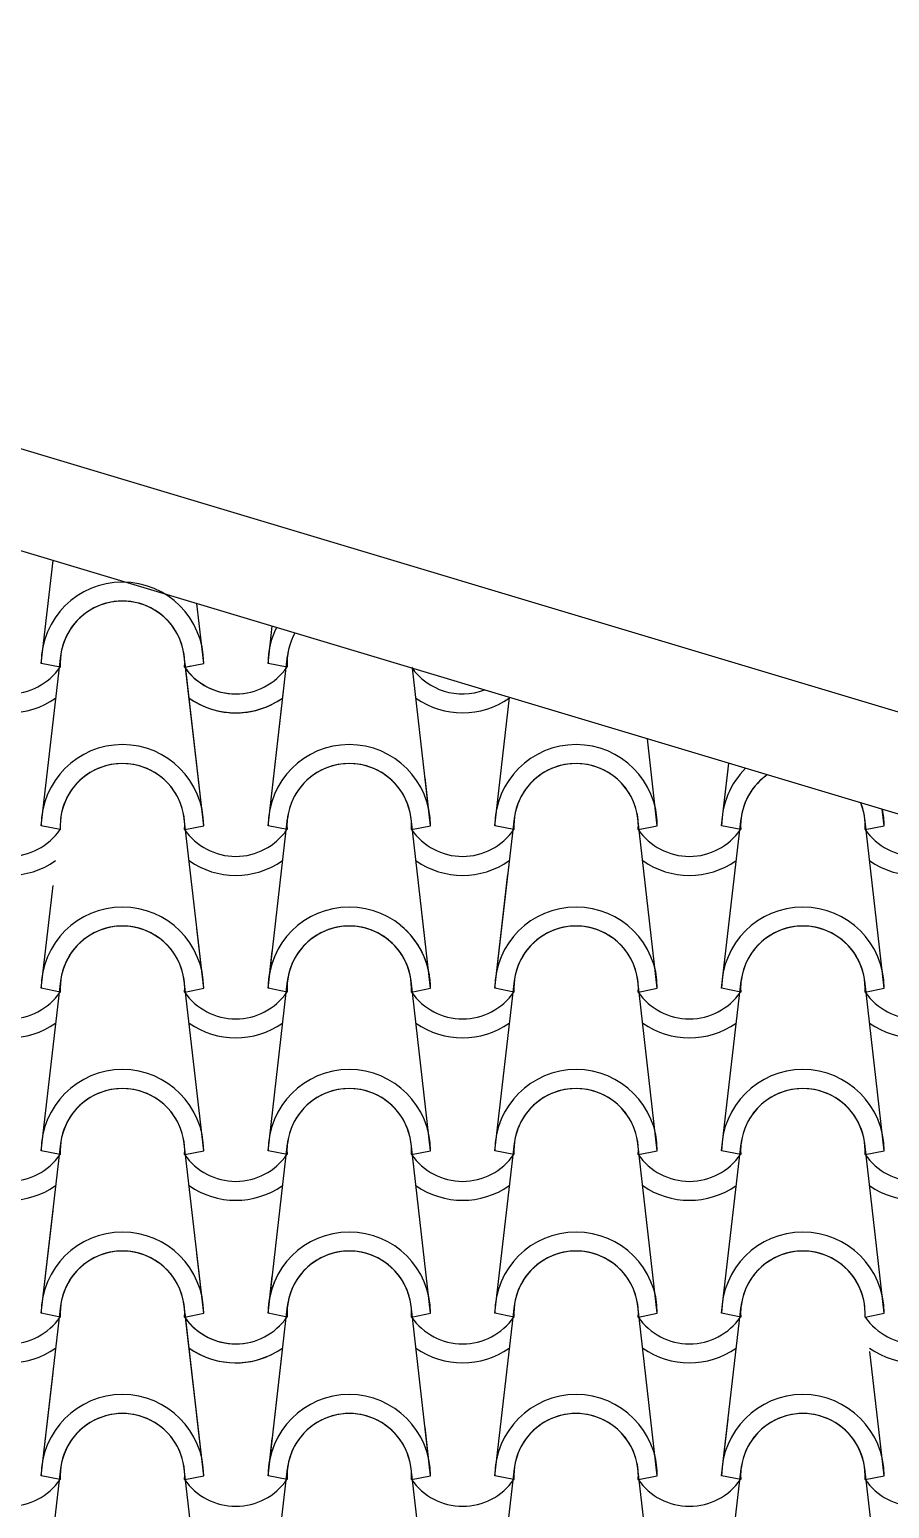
# Model space of a CAD drawing. Header units: millimetres. Extents: x -255 to 41745, y 236 to 29936.
# Drawn here: x 15819 to 16480, y 12860 to 13998 of the extents above; entities that cross this region are included whole.
import ezdxf

# ---------------------------------------------------------------- set-up
doc = ezdxf.new("R2010")
doc.units = ezdxf.units.MM
doc.layers.add('1', color=1, linetype='Continuous')
doc.layers.add('CALIDADES', color=7, linetype='Continuous')

msp = doc.modelspace()

# ---------------------------------------------------------------- linework, layer by layer
at = {"layer": '1'}
for p, q in [((15827.5, 13510.3), (15836.6, 13589.5)), ((15952.5, 13510.3), (15947.3, 13556.3)), ((15952.5, 13510.3), (15947.3, 13556.3)), ((15952.5, 13510.3), (15947.3, 13556.3)), ((15952.5, 13510.3), (15947.3, 13556.3)), ((16002, 13510.3), (16005.3, 13538.9)), ((16002, 13510.3), (16005.3, 13538.9)), ((16002, 13510.3), (16005.3, 13538.9)), ((16002, 13510.3), (16005.3, 13538.9)), ((15827.5, 13385.3), (15842.5, 13516)), ((15952.5, 13385.3), (15937.6, 13516)), ((16002, 13385.3), (16017, 13516)), ((15842.2, 13507.4), (15827.5, 13510.3)), ((15842.2, 13507.4), (15827.5, 13510.3)), ((15937.9, 13507.4), (15952.5, 13510.3)), ((15937.9, 13507.4), (15952.5, 13510.3)), ((15937.9, 13507.4), (15952.5, 13510.3)), ((15937.9, 13507.4), (15952.5, 13510.3)), ((15937.9, 13507.4), (15952.5, 13510.3)), ((15937.9, 13507.4), (15952.5, 13510.3)), ((15937.9, 13507.4), (15952.5, 13510.3)), ((15937.9, 13507.4), (15952.5, 13510.3)), ((15937.9, 13507.4), (15952.5, 13510.3)), ((15937.9, 13507.4), (15942.7, 13508.4)), ((15937.9, 13507.4), (15942.7, 13508.4)), ((15952.5, 13385.3), (15938.2, 13510.5)), ((16016.7, 13507.4), (16002, 13510.3)), ((16016.7, 13507.4), (16002, 13510.3)), ((16016.7, 13507.4), (16002, 13510.3)), ((16016.7, 13507.4), (16002, 13510.3)), ((16016.7, 13507.4), (16002, 13510.3)), ((16016.7, 13507.4), (16002, 13510.3)), ((16016.7, 13507.4), (16002, 13510.3)), ((16016.7, 13507.4), (16002, 13510.3)), ((16016.7, 13507.4), (16002, 13510.3)), ((16127, 13385.3), (16113.2, 13506.5)), ((16127, 13385.3), (16113.2, 13506.5)), ((16002, 13385.3), (16013.9, 13488.8)), ((16176.5, 13385.3), (16187.8, 13484.1)), ((16176.5, 13385.3), (16187.8, 13484.1)), ((16002, 13385.3), (16012.3, 13475.2)), ((15952.5, 13385.3), (15943.1, 13467.6)), ((16301.5, 13385.3), (16293.9, 13452.3)), ((16301.5, 13385.3), (16293.9, 13452.3)), ((16301.5, 13385.3), (16293.9, 13452.3)), ((16301.5, 13385.3), (16293.9, 13452.3)), ((16351, 13385.3), (16356.5, 13433.5)), ((16351, 13385.3), (16356.5, 13433.5)), ((16351, 13385.3), (16356.5, 13433.5)), ((16351, 13385.3), (16356.5, 13433.5)), ((16351, 13385.3), (16356, 13428.8)), ((16127, 13385.3), (16122.8, 13422.6)), ((16301.5, 13385.3), (16299.6, 13401.9)), ((15952.5, 13260.3), (15937.6, 13391)), ((15952.5, 13260.3), (15937.6, 13391)), ((16002, 13260.3), (16017, 13391)), ((16002, 13260.3), (16017, 13391)), ((16127, 13260.3), (16112.1, 13391)), ((16127, 13260.3), (16112.1, 13391)), ((16176.5, 13385.3), (16177.8, 13396.4)), ((16176.5, 13260.3), (16191.5, 13391)), ((16176.5, 13260.3), (16191.5, 13391)), ((16301.5, 13260.3), (16286.6, 13391)), ((16301.5, 13260.3), (16286.6, 13391)), ((16301.5, 13260.3), (16286.6, 13391)), ((16351, 13260.3), (16366, 13391)), ((16351, 13260.3), (16366, 13391)), ((16351, 13260.3), (16366, 13391)), ((16476, 13260.3), (16461.1, 13391)), ((16476, 13260.3), (16461.1, 13391)), ((16476, 13260.3), (16461.1, 13391)), ((16476, 13385.3), (16474.6, 13398.1)), ((16476, 13385.3), (16474.6, 13398.1)), ((16476, 13385.3), (16474.6, 13398.1)), ((15842.2, 13382.4), (15827.5, 13385.3)), ((15842.2, 13382.4), (15827.5, 13385.3)), ((15937.9, 13382.4), (15952.5, 13385.3)), ((15937.9, 13382.4), (15952.5, 13385.3)), ((15937.9, 13382.4), (15952.5, 13385.3)), ((15937.9, 13382.4), (15952.5, 13385.3)), ((15937.9, 13382.4), (15952.5, 13385.3)), ((15937.9, 13382.4), (15952.5, 13385.3)), ((16016.7, 13382.4), (16002, 13385.3)), ((16016.7, 13382.4), (16002, 13385.3)), ((16016.7, 13382.4), (16002, 13385.3)), ((16016.7, 13382.4), (16002, 13385.3)), ((16016.7, 13382.4), (16002, 13385.3)), ((16016.7, 13382.4), (16002, 13385.3)), ((16112.4, 13382.4), (16127, 13385.3)), ((16112.4, 13382.4), (16127, 13385.3)), ((16112.4, 13382.4), (16127, 13385.3)), ((16112.4, 13382.4), (16127, 13385.3)), ((16112.4, 13382.4), (16127, 13385.3)), ((16112.4, 13382.4), (16127, 13385.3)), ((16112.4, 13382.4), (16127, 13385.3)), ((16191.2, 13382.4), (16176.5, 13385.3)), ((16191.2, 13382.4), (16176.5, 13385.3)), ((16191.2, 13382.4), (16176.5, 13385.3)), ((16191.2, 13382.4), (16176.5, 13385.3)), ((16191.2, 13382.4), (16176.5, 13385.3)), ((16191.2, 13382.4), (16176.5, 13385.3)), ((16191.2, 13382.4), (16176.5, 13385.3)), ((16286.9, 13382.4), (16301.5, 13385.3)), ((16286.9, 13382.4), (16301.5, 13385.3)), ((16286.9, 13382.4), (16301.5, 13385.3)), ((16286.9, 13382.4), (16301.5, 13385.3)), ((16286.9, 13382.4), (16301.5, 13385.3)), ((16286.9, 13382.4), (16301.5, 13385.3)), ((16286.9, 13382.4), (16301.5, 13385.3)), ((16286.9, 13382.4), (16301.5, 13385.3)), ((16286.9, 13382.4), (16301.5, 13385.3)), ((16286.9, 13382.4), (16301.5, 13385.3)), ((16365.7, 13382.4), (16351, 13385.3)), ((16365.7, 13382.4), (16351, 13385.3)), ((16365.7, 13382.4), (16351, 13385.3)), ((16365.7, 13382.4), (16351, 13385.3)), ((16365.7, 13382.4), (16351, 13385.3)), ((16365.7, 13382.4), (16351, 13385.3)), ((16365.7, 13382.4), (16351, 13385.3)), ((16365.7, 13382.4), (16351, 13385.3)), ((16365.7, 13382.4), (16351, 13385.3)), ((16365.7, 13382.4), (16351, 13385.3)), ((16461.4, 13382.4), (16476, 13385.3)), ((16461.4, 13382.4), (16476, 13385.3)), ((16461.4, 13382.4), (16476, 13385.3)), ((16461.4, 13382.4), (16476, 13385.3)), ((16461.4, 13382.4), (16476, 13385.3)), ((16461.4, 13382.4), (16476, 13385.3)), ((16176.5, 13260.3), (16186.6, 13348.1)), ((15827.5, 13260.3), (15836.6, 13339.5)), ((16127, 13260.3), (16120.6, 13316.7)), ((15952.5, 13260.3), (15947.3, 13306.3)), ((16002, 13260.3), (16005.3, 13288.9)), ((15827.5, 13135.3), (15842.5, 13266)), ((15952.5, 13135.3), (15937.6, 13266)), ((15952.5, 13135.3), (15937.6, 13266)), ((15952.5, 13135.3), (15937.6, 13266)), ((16002, 13135.3), (16017, 13266)), ((16002, 13135.3), (16017, 13266)), ((16002, 13135.3), (16017, 13266)), ((16127, 13135.3), (16112.1, 13266)), ((16127, 13135.3), (16112.1, 13266)), ((16127, 13135.3), (16112.1, 13266)), ((16176.5, 13135.3), (16191.5, 13266)), ((16176.5, 13135.3), (16191.5, 13266)), ((16176.5, 13135.3), (16191.5, 13266)), ((16301.5, 13135.3), (16286.6, 13266)), ((16301.5, 13135.3), (16286.6, 13266)), ((16301.5, 13135.3), (16286.6, 13266)), ((16351, 13135.3), (16366, 13266)), ((16351, 13135.3), (16366, 13266)), ((16351, 13135.3), (16366, 13266)), ((16476, 13135.3), (16461.1, 13266)), ((16476, 13135.3), (16461.1, 13266)), ((16476, 13135.3), (16461.1, 13266)), ((15842.2, 13257.4), (15827.5, 13260.3)), ((15842.2, 13257.4), (15827.5, 13260.3)), ((15937.9, 13257.4), (15952.5, 13260.3)), ((15937.9, 13257.4), (15952.5, 13260.3)), ((15937.9, 13257.4), (15952.5, 13260.3)), ((15937.9, 13257.4), (15952.5, 13260.3)), ((15937.9, 13257.4), (15952.5, 13260.3)), ((15937.9, 13257.4), (15952.5, 13260.3)), ((16016.7, 13257.4), (16002, 13260.3)), ((16016.7, 13257.4), (16002, 13260.3)), ((16016.7, 13257.4), (16002, 13260.3)), ((16016.7, 13257.4), (16002, 13260.3)), ((16016.7, 13257.4), (16002, 13260.3)), ((16016.7, 13257.4), (16002, 13260.3)), ((16112.4, 13257.4), (16127, 13260.3)), ((16112.4, 13257.4), (16127, 13260.3)), ((16112.4, 13257.4), (16127, 13260.3)), ((16112.4, 13257.4), (16127, 13260.3)), ((16112.4, 13257.4), (16127, 13260.3)), ((16112.4, 13257.4), (16127, 13260.3)), ((16191.2, 13257.4), (16176.5, 13260.3)), ((16191.2, 13257.4), (16176.5, 13260.3)), ((16191.2, 13257.4), (16176.5, 13260.3)), ((16191.2, 13257.4), (16176.5, 13260.3)), ((16191.2, 13257.4), (16176.5, 13260.3)), ((16191.2, 13257.4), (16176.5, 13260.3)), ((16286.9, 13257.4), (16301.5, 13260.3)), ((16286.9, 13257.4), (16301.5, 13260.3)), ((16286.9, 13257.4), (16301.5, 13260.3)), ((16286.9, 13257.4), (16301.5, 13260.3)), ((16286.9, 13257.4), (16301.5, 13260.3)), ((16286.9, 13257.4), (16301.5, 13260.3)), ((16365.7, 13257.4), (16351, 13260.3)), ((16365.7, 13257.4), (16351, 13260.3)), ((16365.7, 13257.4), (16351, 13260.3)), ((16365.7, 13257.4), (16351, 13260.3)), ((16365.7, 13257.4), (16351, 13260.3)), ((16365.7, 13257.4), (16351, 13260.3)), ((16461.4, 13257.4), (16476, 13260.3)), ((16461.4, 13257.4), (16476, 13260.3)), ((16461.4, 13257.4), (16476, 13260.3)), ((16461.4, 13257.4), (16476, 13260.3)), ((16461.4, 13257.4), (16476, 13260.3)), ((16461.4, 13257.4), (16476, 13260.3)), ((15827.5, 13010.3), (15842.5, 13141)), ((15952.5, 13010.3), (15937.6, 13141)), ((15952.5, 13010.3), (15937.6, 13141)), ((15952.5, 13010.3), (15937.6, 13141)), ((16002, 13010.3), (16017, 13141)), ((16002, 13010.3), (16017, 13141)), ((16002, 13010.3), (16017, 13141)), ((16127, 13010.3), (16112.1, 13141)), ((16127, 13010.3), (16112.1, 13141)), ((16127, 13010.3), (16112.1, 13141)), ((16176.5, 13010.3), (16191.5, 13141)), ((16176.5, 13010.3), (16191.5, 13141)), ((16176.5, 13010.3), (16191.5, 13141)), ((16301.5, 13010.3), (16286.6, 13141)), ((16301.5, 13010.3), (16286.6, 13141)), ((16301.5, 13010.3), (16286.6, 13141)), ((16351, 13010.3), (16366, 13141)), ((16351, 13010.3), (16366, 13141)), ((16351, 13010.3), (16366, 13141)), ((16476, 13010.3), (16461.1, 13141)), ((16476, 13010.3), (16461.1, 13141)), ((16476, 13010.3), (16461.1, 13141)), ((15842.2, 13132.4), (15827.5, 13135.3)), ((15842.2, 13132.4), (15827.5, 13135.3)), ((15842.2, 13132.4), (15827.5, 13135.3)), ((15842.2, 13132.4), (15827.5, 13135.3)), ((15842.2, 13132.4), (15827.5, 13135.3)), ((15842.2, 13132.4), (15827.5, 13135.3)), ((15937.9, 13132.4), (15952.5, 13135.3)), ((15937.9, 13132.4), (15952.5, 13135.3)), ((15937.9, 13132.4), (15952.5, 13135.3)), ((15937.9, 13132.4), (15952.5, 13135.3)), ((15937.9, 13132.4), (15952.5, 13135.3)), ((15937.9, 13132.4), (15952.5, 13135.3)), ((15937.9, 13132.4), (15952.5, 13135.3)), ((15937.9, 13132.4), (15952.5, 13135.3)), ((15937.9, 13132.4), (15952.5, 13135.3)), ((15937.9, 13132.4), (15952.5, 13135.3)), ((16016.7, 13132.4), (16002, 13135.3)), ((16016.7, 13132.4), (16002, 13135.3)), ((16016.7, 13132.4), (16002, 13135.3)), ((16016.7, 13132.4), (16002, 13135.3)), ((16016.7, 13132.4), (16002, 13135.3)), ((16016.7, 13132.4), (16002, 13135.3)), ((16016.7, 13132.4), (16002, 13135.3)), ((16016.7, 13132.4), (16002, 13135.3)), ((16016.7, 13132.4), (16002, 13135.3)), ((16016.7, 13132.4), (16002, 13135.3)), ((16112.4, 13132.4), (16127, 13135.3)), ((16112.4, 13132.4), (16127, 13135.3)), ((16112.4, 13132.4), (16127, 13135.3)), ((16112.4, 13132.4), (16127, 13135.3)), ((16112.4, 13132.4), (16127, 13135.3)), ((16112.4, 13132.4), (16127, 13135.3)), ((16191.2, 13132.4), (16176.5, 13135.3)), ((16191.2, 13132.4), (16176.5, 13135.3)), ((16191.2, 13132.4), (16176.5, 13135.3)), ((16191.2, 13132.4), (16176.5, 13135.3)), ((16191.2, 13132.4), (16176.5, 13135.3)), ((16191.2, 13132.4), (16176.5, 13135.3)), ((16286.9, 13132.4), (16301.5, 13135.3)), ((16286.9, 13132.4), (16301.5, 13135.3)), ((16286.9, 13132.4), (16301.5, 13135.3)), ((16286.9, 13132.4), (16301.5, 13135.3)), ((16286.9, 13132.4), (16301.5, 13135.3)), ((16286.9, 13132.4), (16301.5, 13135.3)), ((16365.7, 13132.4), (16351, 13135.3)), ((16365.7, 13132.4), (16351, 13135.3)), ((16365.7, 13132.4), (16351, 13135.3)), ((16365.7, 13132.4), (16351, 13135.3)), ((16365.7, 13132.4), (16351, 13135.3)), ((16365.7, 13132.4), (16351, 13135.3)), ((16461.4, 13132.4), (16476, 13135.3)), ((16461.4, 13132.4), (16476, 13135.3)), ((16461.4, 13132.4), (16476, 13135.3)), ((16461.4, 13132.4), (16476, 13135.3)), ((16461.4, 13132.4), (16476, 13135.3)), ((16461.4, 13132.4), (16476, 13135.3)), ((15827.5, 13010.3), (15836.6, 13089.5)), ((15952.5, 13010.3), (15947.3, 13056.3)), ((16002, 13010.3), (16005.3, 13038.9)), ((15827.5, 12885.3), (15842.5, 13016)), ((15952.5, 12885.3), (15937.6, 13016)), ((16002, 12885.3), (16017, 13016)), ((16127, 12885.3), (16112.1, 13016)), ((16176.5, 12885.3), (16191.5, 13016)), ((16301.5, 12885.3), (16286.6, 13016)), ((16301.5, 12885.3), (16286.6, 13016)), ((16351, 12885.3), (16366, 13016)), ((16351, 12885.3), (16366, 13016)), ((15842.2, 13007.4), (15827.5, 13010.3)), ((15842.2, 13007.4), (15827.5, 13010.3)), ((15842.2, 13007.4), (15827.5, 13010.3)), ((15842.2, 13007.4), (15827.5, 13010.3)), ((15842.2, 13007.4), (15827.5, 13010.3)), ((15842.2, 13007.4), (15827.5, 13010.3)), ((15937.9, 13007.4), (15952.5, 13010.3)), ((15937.9, 13007.4), (15952.5, 13010.3)), ((15937.9, 13007.4), (15952.5, 13010.3)), ((15937.9, 13007.4), (15952.5, 13010.3)), ((15937.9, 13007.4), (15952.5, 13010.3)), ((15937.9, 13007.4), (15952.5, 13010.3)), ((15937.9, 13007.4), (15952.5, 13010.3)), ((15937.9, 13007.4), (15952.5, 13010.3)), ((15937.9, 13007.4), (15952.5, 13010.3)), ((15937.9, 13007.4), (15952.5, 13010.3)), ((15937.9, 13007.4), (15952.5, 13010.3)), ((15937.9, 13007.4), (15942.7, 13008.4)), ((15937.9, 13007.4), (15942.7, 13008.4)), ((15952.5, 12885.3), (15938.2, 13010.5)), ((16016.7, 13007.4), (16002, 13010.3)), ((16016.7, 13007.4), (16002, 13010.3)), ((16016.7, 13007.4), (16002, 13010.3)), ((16016.7, 13007.4), (16002, 13010.3)), ((16016.7, 13007.4), (16002, 13010.3)), ((16016.7, 13007.4), (16002, 13010.3)), ((16016.7, 13007.4), (16002, 13010.3)), ((16016.7, 13007.4), (16002, 13010.3)), ((16016.7, 13007.4), (16002, 13010.3)), ((16016.7, 13007.4), (16002, 13010.3)), ((16016.7, 13007.4), (16002, 13010.3)), ((16112.4, 13007.4), (16127, 13010.3)), ((16112.4, 13007.4), (16127, 13010.3)), ((16112.4, 13007.4), (16127, 13010.3)), ((16112.4, 13007.4), (16127, 13010.3)), ((16112.4, 13007.4), (16127, 13010.3)), ((16112.4, 13007.4), (16127, 13010.3)), ((16112.4, 13007.4), (16127, 13010.3)), ((16112.4, 13007.4), (16127, 13010.3)), ((16112.4, 13007.4), (16127, 13010.3)), ((16191.2, 13007.4), (16176.5, 13010.3)), ((16191.2, 13007.4), (16176.5, 13010.3)), ((16191.2, 13007.4), (16176.5, 13010.3)), ((16191.2, 13007.4), (16176.5, 13010.3)), ((16191.2, 13007.4), (16176.5, 13010.3)), ((16191.2, 13007.4), (16176.5, 13010.3)), ((16191.2, 13007.4), (16176.5, 13010.3)), ((16191.2, 13007.4), (16176.5, 13010.3)), ((16191.2, 13007.4), (16176.5, 13010.3)), ((16286.9, 13007.4), (16301.5, 13010.3)), ((16286.9, 13007.4), (16301.5, 13010.3)), ((16286.9, 13007.4), (16301.5, 13010.3)), ((16286.9, 13007.4), (16301.5, 13010.3)), ((16286.9, 13007.4), (16301.5, 13010.3)), ((16286.9, 13007.4), (16301.5, 13010.3)), ((16286.9, 13007.4), (16301.5, 13010.3)), ((16286.9, 13007.4), (16301.5, 13010.3)), ((16286.9, 13007.4), (16301.5, 13010.3)), ((16286.9, 13007.4), (16301.5, 13010.3)), ((16365.7, 13007.4), (16351, 13010.3)), ((16365.7, 13007.4), (16351, 13010.3)), ((16365.7, 13007.4), (16351, 13010.3)), ((16365.7, 13007.4), (16351, 13010.3)), ((16365.7, 13007.4), (16351, 13010.3)), ((16365.7, 13007.4), (16351, 13010.3)), ((16365.7, 13007.4), (16351, 13010.3)), ((16365.7, 13007.4), (16351, 13010.3)), ((16365.7, 13007.4), (16351, 13010.3)), ((16365.7, 13007.4), (16351, 13010.3)), ((16461.4, 13007.4), (16476, 13010.3)), ((16461.4, 13007.4), (16476, 13010.3)), ((16461.4, 13007.4), (16476, 13010.3)), ((16461.4, 13007.4), (16476, 13010.3)), ((16461.4, 13007.4), (16476, 13010.3)), ((16461.4, 13007.4), (16476, 13010.3)), ((16476, 12885.3), (16465.1, 12980.8)), ((16002, 12885.3), (16012.3, 12975.2)), ((15827.5, 12885.3), (15836.6, 12964.5)), ((15827.5, 12885.3), (15836.6, 12964.5)), ((15952.5, 12885.3), (15947.3, 12931.3)), ((15952.5, 12885.3), (15947.3, 12931.3)), ((16351, 12885.3), (16356, 12928.8)), ((16002, 12885.3), (16005.3, 12913.9)), ((16002, 12885.3), (16005.3, 12913.9)), ((16127, 12885.3), (16122.8, 12922.6)), ((16301.5, 12885.3), (16299.6, 12901.9)), ((15827.5, 12760.3), (15842.5, 12891)), ((15952.5, 12760.3), (15937.6, 12891)), ((15952.5, 12760.3), (15937.6, 12891)), ((16002, 12760.3), (16017, 12891)), ((16002, 12760.3), (16017, 12891)), ((16127, 12760.3), (16112.1, 12891)), ((16176.5, 12885.3), (16177.8, 12896.4)), ((16176.5, 12760.3), (16191.5, 12891)), ((16301.5, 12760.3), (16286.6, 12891)), ((16351, 12760.3), (16366, 12891)), ((16476, 12760.3), (16461.1, 12891)), ((15842.2, 12882.4), (15827.5, 12885.3)), ((15842.2, 12882.4), (15827.5, 12885.3)), ((15842.2, 12882.4), (15827.5, 12885.3)), ((15842.2, 12882.4), (15827.5, 12885.3)), ((15842.2, 12882.4), (15827.5, 12885.3)), ((15842.2, 12882.4), (15827.5, 12885.3)), ((15842.2, 12882.4), (15827.5, 12885.3)), ((15842.2, 12882.4), (15827.5, 12885.3)), ((15937.9, 12882.4), (15952.5, 12885.3)), ((15937.9, 12882.4), (15952.5, 12885.3)), ((15937.9, 12882.4), (15952.5, 12885.3)), ((15937.9, 12882.4), (15952.5, 12885.3)), ((15937.9, 12882.4), (15952.5, 12885.3)), ((15937.9, 12882.4), (15952.5, 12885.3)), ((15937.9, 12882.4), (15952.5, 12885.3)), ((15937.9, 12882.4), (15952.5, 12885.3)), ((15937.9, 12882.4), (15952.5, 12885.3)), ((15937.9, 12882.4), (15952.5, 12885.3)), ((16016.7, 12882.4), (16002, 12885.3)), ((16016.7, 12882.4), (16002, 12885.3)), ((16016.7, 12882.4), (16002, 12885.3)), ((16016.7, 12882.4), (16002, 12885.3)), ((16016.7, 12882.4), (16002, 12885.3)), ((16016.7, 12882.4), (16002, 12885.3)), ((16016.7, 12882.4), (16002, 12885.3)), ((16016.7, 12882.4), (16002, 12885.3)), ((16016.7, 12882.4), (16002, 12885.3)), ((16016.7, 12882.4), (16002, 12885.3)), ((16112.4, 12882.4), (16127, 12885.3)), ((16112.4, 12882.4), (16127, 12885.3)), ((16112.4, 12882.4), (16127, 12885.3)), ((16112.4, 12882.4), (16127, 12885.3)), ((16112.4, 12882.4), (16127, 12885.3)), ((16191.2, 12882.4), (16176.5, 12885.3)), ((16191.2, 12882.4), (16176.5, 12885.3)), ((16191.2, 12882.4), (16176.5, 12885.3)), ((16191.2, 12882.4), (16176.5, 12885.3)), ((16191.2, 12882.4), (16176.5, 12885.3)), ((16286.9, 12882.4), (16301.5, 12885.3)), ((16286.9, 12882.4), (16301.5, 12885.3)), ((16286.9, 12882.4), (16301.5, 12885.3)), ((16286.9, 12882.4), (16301.5, 12885.3)), ((16286.9, 12882.4), (16301.5, 12885.3)), ((16286.9, 12882.4), (16301.5, 12885.3)), ((16365.7, 12882.4), (16351, 12885.3)), ((16365.7, 12882.4), (16351, 12885.3)), ((16365.7, 12882.4), (16351, 12885.3)), ((16365.7, 12882.4), (16351, 12885.3)), ((16365.7, 12882.4), (16351, 12885.3)), ((16365.7, 12882.4), (16351, 12885.3)), ((16461.4, 12882.4), (16476, 12885.3)), ((16461.4, 12882.4), (16476, 12885.3))]:
    msp.add_line(p, q, dxfattribs=at)
for centre, radius, start, end in [((15890, 13510.3), 62.5, 0, 180), ((15890, 13510.3), 62.5, 0, 180), ((15890, 13510.3), 47.9, 356.4887, 183.5113), ((15890, 13510.3), 47.9, 356.4887, 183.5113), ((15890, 13510.3), 47.9, 6.838, 173.162), ((16064.5, 13510.3), 62.5, 153.7945, 180), ((16064.5, 13510.3), 62.5, 153.7945, 180), ((16064.5, 13510.3), 62.5, 153.7945, 180), ((16064.5, 13510.3), 47.9, 150.8606, 183.5113), ((16064.5, 13510.3), 47.9, 150.8606, 183.5113), ((16064.5, 13510.3), 47.9, 150.8606, 183.5113), ((16064.5, 13510.3), 47.9, 150.8606, 173.162), ((15802.7, 13534.7), 47.9, 214.756, 325.244), ((15802.7, 13534.7), 47.9, 214.756, 325.244), ((15890, 13510.3), 47.9, 356.4887, 0.3703), ((15890, 13510.3), 47.9, 356.4887, 0.3703), ((15977.2, 13534.7), 47.9, 214.756, 325.244), ((15977.2, 13534.7), 47.9, 214.756, 325.244), ((15977.2, 13534.7), 47.9, 214.756, 280.8202), ((15977.2, 13534.7), 47.9, 214.756, 280.8202), ((15977.2, 13534.7), 47.9, 214.756, 325.244), ((15977.2, 13534.7), 47.9, 214.756, 325.244), ((15977.2, 13534.7), 47.9, 214.756, 325.244), ((15977.2, 13534.7), 47.9, 214.756, 325.244), ((15977.2, 13534.7), 47.9, 214.756, 325.244), ((15977.2, 13534.7), 47.9, 214.756, 325.244), ((15977.2, 13534.7), 47.9, 214.756, 325.244), ((16151.7, 13534.7), 47.9, 214.756, 290.6599), ((16151.7, 13534.7), 47.9, 214.756, 290.6599), ((16151.7, 13534.7), 47.9, 214.756, 290.6599), ((16151.7, 13534.7), 47.9, 214.756, 290.6599), ((16151.7, 13534.7), 47.9, 214.756, 290.6599), ((16151.7, 13534.7), 47.9, 214.756, 290.6599), ((16151.7, 13534.7), 47.9, 214.756, 290.6599), ((15802.7, 13534.7), 62.5, 234.9308, 305.0692), ((15977.2, 13534.7), 62.5, 234.9308, 305.0692), ((15977.2, 13534.7), 62.5, 234.9308, 296.3638), ((15977.2, 13534.7), 62.5, 234.9308, 305.0692), ((15977.2, 13534.7), 62.5, 234.9308, 305.0692), ((15977.2, 13534.7), 62.5, 234.9308, 305.0692), ((15977.2, 13534.7), 62.5, 257.3612, 305.0692), ((16151.7, 13534.7), 62.5, 234.9308, 305.0692), ((16151.7, 13534.7), 62.5, 234.9308, 305.0692), ((16151.7, 13534.7), 62.5, 234.9308, 305.0692), ((15890, 13385.3), 62.5, 0, 180), ((15890, 13385.3), 62.5, 0, 180), ((16064.5, 13385.3), 62.5, 0, 180), ((16064.5, 13385.3), 62.5, 0, 180), ((16064.5, 13385.3), 62.5, 0, 180), ((16064.5, 13385.3), 62.5, 0, 180), ((16239, 13385.3), 62.5, 0, 180), ((16239, 13385.3), 62.5, 0, 180), ((16239, 13385.3), 62.5, 0, 180), ((16239, 13385.3), 62.5, 0, 180), ((16239, 13385.3), 62.5, 0, 180), ((15890, 13385.3), 47.9, 356.4887, 183.5113), ((15890, 13385.3), 47.9, 356.4887, 183.5113), ((15890, 13385.3), 47.9, 6.838, 173.162), ((16064.5, 13385.3), 47.9, 356.4887, 183.5113), ((16064.5, 13385.3), 47.9, 356.4887, 183.5113), ((16064.5, 13385.3), 47.9, 356.4887, 183.5113), ((16064.5, 13385.3), 47.9, 356.4887, 183.5113), ((16064.5, 13385.3), 47.9, 6.838, 173.162), ((16064.5, 13385.3), 47.9, 6.838, 173.162), ((16239, 13385.3), 47.9, 356.4887, 183.5113), ((16239, 13385.3), 47.9, 356.4887, 183.5113), ((16239, 13385.3), 47.9, 356.4887, 183.5113), ((16239, 13385.3), 47.9, 356.4887, 183.5113), ((16239, 13385.3), 47.9, 356.4887, 183.5113), ((16239, 13385.3), 47.9, 6.838, 173.162), ((16239, 13385.3), 47.9, 6.838, 173.162), ((16413.5, 13385.3), 62.5, 134.8616, 180), ((16413.5, 13385.3), 62.5, 134.8616, 180), ((16413.5, 13385.3), 62.5, 134.8616, 180), ((16413.5, 13385.3), 62.5, 134.8616, 180), ((16413.5, 13385.3), 62.5, 134.8616, 180), ((16413.5, 13385.3), 62.5, 134.8616, 180), ((16413.5, 13385.3), 47.9, 124.8997, 183.5113), ((16413.5, 13385.3), 47.9, 124.8997, 183.5113), ((16413.5, 13385.3), 47.9, 124.8997, 183.5113), ((16413.5, 13385.3), 47.9, 124.8997, 183.5113), ((16413.5, 13385.3), 47.9, 124.8997, 183.5113), ((16413.5, 13385.3), 47.9, 124.8997, 183.5113), ((16413.5, 13385.3), 47.9, 124.8997, 173.162), ((16413.5, 13385.3), 47.9, 124.8997, 173.162), ((16413.5, 13385.3), 47.9, 124.8997, 173.162), ((16239, 13385.3), 62.5, 0, 15.2654), ((16239, 13385.3), 62.5, 0, 15.2654), ((16413.5, 13385.3), 47.9, 6.838, 21.7019), ((16413.5, 13385.3), 47.9, 356.4887, 21.7019), ((16413.5, 13385.3), 47.9, 356.4887, 21.7019), ((16413.5, 13385.3), 47.9, 6.838, 21.7019), ((16413.5, 13385.3), 47.9, 356.4887, 21.7019), ((16413.5, 13385.3), 47.9, 356.4887, 21.7019), ((16413.5, 13385.3), 47.9, 6.838, 21.7019), ((16413.5, 13385.3), 47.9, 356.4887, 21.7019), ((16413.5, 13385.3), 47.9, 356.4887, 21.7019), ((16239, 13385.3), 62.5, 169.6869, 180), ((16239, 13385.3), 62.5, 169.6869, 180), ((16239, 13385.3), 47.9, 6.838, 12.1097), ((16239, 13385.3), 47.9, 356.4887, 12.1097), ((16239, 13385.3), 47.9, 356.4887, 12.1097), ((16413.5, 13385.3), 62.5, 0, 11.7399), ((16413.5, 13385.3), 62.5, 0, 11.7399), ((16413.5, 13385.3), 62.5, 0, 11.7399), ((16413.5, 13385.3), 62.5, 0, 11.7399), ((16413.5, 13385.3), 62.5, 0, 11.7399), ((16413.5, 13385.3), 62.5, 0, 11.7399), ((15802.7, 13409.7), 47.9, 214.756, 325.244), ((15802.7, 13409.7), 47.9, 214.756, 325.244), ((15977.2, 13409.7), 47.9, 214.756, 325.244), ((15977.2, 13409.7), 47.9, 214.756, 325.244), ((15977.2, 13409.7), 47.9, 214.756, 325.244), ((15977.2, 13409.7), 47.9, 214.756, 325.244), ((15977.2, 13409.7), 47.9, 214.756, 325.244), ((15977.2, 13409.7), 47.9, 214.756, 325.244), ((16151.7, 13409.7), 47.9, 214.756, 325.244), ((16151.7, 13409.7), 47.9, 214.756, 325.244), ((16151.7, 13409.7), 47.9, 214.756, 325.244), ((16151.7, 13409.7), 47.9, 214.756, 325.244), ((16151.7, 13409.7), 47.9, 214.756, 325.244), ((16151.7, 13409.7), 47.9, 214.756, 325.244), ((16151.7, 13409.7), 47.9, 214.756, 325.244), ((16239, 13385.3), 47.9, 174.4696, 183.5113), ((16239, 13385.3), 47.9, 174.4696, 183.5113), ((16326.2, 13409.7), 47.9, 214.756, 325.244), ((16326.2, 13409.7), 47.9, 214.756, 325.244), ((16326.2, 13409.7), 47.9, 214.756, 325.244), ((16326.2, 13409.7), 47.9, 214.756, 325.244), ((16326.2, 13409.7), 47.9, 214.756, 325.244), ((16326.2, 13409.7), 47.9, 214.756, 325.244), ((16326.2, 13409.7), 47.9, 214.756, 325.244), ((16326.2, 13409.7), 47.9, 214.756, 325.244), ((16326.2, 13409.7), 47.9, 214.756, 325.244), ((16326.2, 13409.7), 47.9, 214.756, 325.244), ((16500.7, 13409.7), 47.9, 214.756, 325.244), ((16500.7, 13409.7), 47.9, 214.756, 325.244), ((16500.7, 13409.7), 47.9, 214.756, 325.244), ((16500.7, 13409.7), 47.9, 214.756, 325.244), ((16500.7, 13409.7), 47.9, 214.756, 325.244), ((16500.7, 13409.7), 47.9, 214.756, 325.244), ((15802.7, 13409.7), 62.5, 234.9308, 305.0692), ((15977.2, 13409.7), 62.5, 234.9308, 305.0692), ((15977.2, 13409.7), 62.5, 234.9308, 305.0692), ((15977.2, 13409.7), 62.5, 234.9308, 305.0692), ((16151.7, 13409.7), 62.5, 234.9308, 305.0692), ((16151.7, 13409.7), 62.5, 234.9308, 305.0692), ((16151.7, 13409.7), 62.5, 234.9308, 305.0692), ((16326.2, 13409.7), 62.5, 234.9308, 305.0692), ((16326.2, 13409.7), 62.5, 234.9308, 305.0692), ((16326.2, 13409.7), 62.5, 234.9308, 305.0692), ((16326.2, 13409.7), 62.5, 234.9308, 305.0692), ((16500.7, 13409.7), 62.5, 234.9308, 305.0692), ((16500.7, 13409.7), 62.5, 234.9308, 305.0692), ((16500.7, 13409.7), 62.5, 234.9308, 305.0692), ((15890, 13260.3), 62.5, 0, 180), ((15890, 13260.3), 62.5, 0, 180), ((16064.5, 13260.3), 62.5, 0, 180), ((16064.5, 13260.3), 62.5, 0, 180), ((16064.5, 13260.3), 62.5, 0, 180), ((16064.5, 13260.3), 62.5, 0, 180), ((16239, 13260.3), 62.5, 0, 180), ((16239, 13260.3), 62.5, 0, 180), ((16239, 13260.3), 62.5, 0, 180), ((16239, 13260.3), 62.5, 0, 180), ((16413.5, 13260.3), 62.5, 0, 180), ((16413.5, 13260.3), 62.5, 0, 180), ((16413.5, 13260.3), 62.5, 0, 180), ((16413.5, 13260.3), 62.5, 0, 180), ((16413.5, 13260.3), 62.5, 0, 180), ((16413.5, 13260.3), 62.5, 0, 180), ((15890, 13260.3), 47.9, 356.4887, 183.5113), ((15890, 13260.3), 47.9, 356.4887, 183.5113), ((15890, 13260.3), 47.9, 6.838, 173.162), ((16064.5, 13260.3), 47.9, 356.4887, 183.5113), ((16064.5, 13260.3), 47.9, 356.4887, 183.5113), ((16064.5, 13260.3), 47.9, 356.4887, 183.5113), ((16064.5, 13260.3), 47.9, 356.4887, 183.5113), ((16064.5, 13260.3), 47.9, 6.838, 173.162), ((16064.5, 13260.3), 47.9, 6.838, 173.162), ((16064.5, 13260.3), 47.9, 6.838, 59.3952), ((16064.5, 13260.3), 47.9, 356.4887, 59.3952), ((16064.5, 13260.3), 47.9, 356.4887, 59.3952), ((16064.5, 13260.3), 62.5, 0, 50.8029), ((16064.5, 13260.3), 62.5, 0, 50.8029), ((16239, 13260.3), 47.9, 356.4887, 183.5113), ((16239, 13260.3), 47.9, 356.4887, 183.5113), ((16239, 13260.3), 47.9, 356.4887, 183.5113), ((16239, 13260.3), 47.9, 356.4887, 183.5113), ((16239, 13260.3), 47.9, 6.838, 173.162), ((16239, 13260.3), 47.9, 6.838, 173.162), ((16413.5, 13260.3), 47.9, 356.4887, 183.5113), ((16413.5, 13260.3), 47.9, 356.4887, 183.5113), ((16413.5, 13260.3), 47.9, 356.4887, 183.5113), ((16413.5, 13260.3), 47.9, 356.4887, 183.5113), ((16413.5, 13260.3), 47.9, 356.4887, 183.5113), ((16413.5, 13260.3), 47.9, 356.4887, 183.5113), ((16413.5, 13260.3), 47.9, 6.838, 173.162), ((16413.5, 13260.3), 47.9, 6.838, 173.162), ((16413.5, 13260.3), 47.9, 6.838, 173.162), ((16064.5, 13260.3), 62.5, 153.7945, 180), ((16064.5, 13260.3), 62.5, 153.7945, 180), ((16064.5, 13260.3), 47.9, 150.8606, 183.5113), ((16064.5, 13260.3), 47.9, 150.8606, 183.5113), ((16064.5, 13260.3), 47.9, 150.8606, 173.162), ((15802.7, 13284.7), 47.9, 214.756, 325.244), ((15802.7, 13284.7), 47.9, 214.756, 325.244), ((15977.2, 13284.7), 47.9, 214.756, 325.244), ((15977.2, 13284.7), 47.9, 214.756, 325.244), ((15977.2, 13284.7), 47.9, 214.756, 325.244), ((15977.2, 13284.7), 47.9, 214.756, 325.244), ((15977.2, 13284.7), 47.9, 214.756, 325.244), ((15977.2, 13284.7), 47.9, 214.756, 325.244), ((16151.7, 13284.7), 47.9, 214.756, 325.244), ((16151.7, 13284.7), 47.9, 214.756, 325.244), ((16151.7, 13284.7), 47.9, 214.756, 325.244), ((16151.7, 13284.7), 47.9, 214.756, 325.244), ((16151.7, 13284.7), 47.9, 214.756, 325.244), ((16151.7, 13284.7), 47.9, 214.756, 325.244), ((16326.2, 13284.7), 47.9, 214.756, 325.244), ((16326.2, 13284.7), 47.9, 214.756, 325.244), ((16326.2, 13284.7), 47.9, 214.756, 325.244), ((16326.2, 13284.7), 47.9, 214.756, 325.244), ((16326.2, 13284.7), 47.9, 214.756, 325.244), ((16326.2, 13284.7), 47.9, 214.756, 325.244), ((16500.7, 13284.7), 47.9, 214.756, 325.244), ((16500.7, 13284.7), 47.9, 214.756, 325.244), ((16500.7, 13284.7), 47.9, 214.756, 325.244), ((16500.7, 13284.7), 47.9, 214.756, 325.244), ((16500.7, 13284.7), 47.9, 214.756, 325.244), ((16500.7, 13284.7), 47.9, 214.756, 325.244), ((15802.7, 13284.7), 62.5, 234.9308, 305.0692), ((15977.2, 13284.7), 62.5, 234.9308, 305.0692), ((15977.2, 13284.7), 62.5, 234.9308, 305.0692), ((15977.2, 13284.7), 62.5, 234.9308, 305.0692), ((16151.7, 13284.7), 62.5, 234.9308, 305.0692), ((16151.7, 13284.7), 62.5, 234.9308, 305.0692), ((16151.7, 13284.7), 62.5, 234.9308, 305.0692), ((16326.2, 13284.7), 62.5, 234.9308, 305.0692), ((16326.2, 13284.7), 62.5, 234.9308, 305.0692), ((16326.2, 13284.7), 62.5, 234.9308, 305.0692), ((16500.7, 13284.7), 62.5, 234.9308, 305.0692), ((16500.7, 13284.7), 62.5, 234.9308, 305.0692), ((16500.7, 13284.7), 62.5, 234.9308, 305.0692), ((15890, 13135.3), 62.5, 0, 180), ((15890, 13135.3), 62.5, 0, 180), ((15890, 13135.3), 62.5, 0, 180), ((15890, 13135.3), 62.5, 0, 180), ((15890, 13135.3), 62.5, 0, 180), ((15890, 13135.3), 62.5, 0, 180), ((16064.5, 13135.3), 62.5, 0, 180), ((16064.5, 13135.3), 62.5, 0, 180), ((16064.5, 13135.3), 62.5, 0, 180), ((16064.5, 13135.3), 62.5, 0, 180), ((16239, 13135.3), 62.5, 0, 180), ((16239, 13135.3), 62.5, 0, 180), ((16239, 13135.3), 62.5, 0, 180), ((16239, 13135.3), 62.5, 0, 180), ((16413.5, 13135.3), 62.5, 0, 180), ((16413.5, 13135.3), 62.5, 0, 180), ((16413.5, 13135.3), 62.5, 0, 180), ((16413.5, 13135.3), 62.5, 0, 180), ((16413.5, 13135.3), 62.5, 0, 180), ((16413.5, 13135.3), 62.5, 0, 180), ((15890, 13135.3), 47.9, 356.4887, 183.5113), ((15890, 13135.3), 47.9, 356.4887, 183.5113), ((15890, 13135.3), 47.9, 356.4887, 183.5113), ((15890, 13135.3), 47.9, 356.4887, 183.5113), ((15890, 13135.3), 47.9, 356.4887, 183.5113), ((15890, 13135.3), 47.9, 356.4887, 183.5113), ((15890, 13135.3), 47.9, 6.838, 173.162), ((15890, 13135.3), 47.9, 6.838, 173.162), ((15890, 13135.3), 47.9, 6.838, 173.162), ((16064.5, 13135.3), 47.9, 356.4887, 183.5113), ((16064.5, 13135.3), 47.9, 356.4887, 183.5113), ((16064.5, 13135.3), 47.9, 356.4887, 183.5113), ((16064.5, 13135.3), 47.9, 356.4887, 183.5113), ((16064.5, 13135.3), 47.9, 6.838, 173.162), ((16064.5, 13135.3), 47.9, 6.838, 173.162), ((16239, 13135.3), 47.9, 356.4887, 183.5113), ((16239, 13135.3), 47.9, 356.4887, 183.5113), ((16239, 13135.3), 47.9, 356.4887, 183.5113), ((16239, 13135.3), 47.9, 356.4887, 183.5113), ((16239, 13135.3), 47.9, 6.838, 173.162), ((16239, 13135.3), 47.9, 6.838, 173.162), ((16413.5, 13135.3), 47.9, 356.4887, 183.5113), ((16413.5, 13135.3), 47.9, 356.4887, 183.5113), ((16413.5, 13135.3), 47.9, 356.4887, 183.5113), ((16413.5, 13135.3), 47.9, 356.4887, 183.5113), ((16413.5, 13135.3), 47.9, 356.4887, 183.5113), ((16413.5, 13135.3), 47.9, 356.4887, 183.5113), ((16413.5, 13135.3), 47.9, 6.838, 173.162), ((16413.5, 13135.3), 47.9, 6.838, 173.162), ((16413.5, 13135.3), 47.9, 6.838, 173.162), ((15802.7, 13159.7), 47.9, 214.756, 325.244), ((15802.7, 13159.7), 47.9, 214.756, 325.244), ((15802.7, 13159.7), 47.9, 214.756, 325.244), ((15802.7, 13159.7), 47.9, 214.756, 325.244), ((15802.7, 13159.7), 47.9, 214.756, 325.244), ((15802.7, 13159.7), 47.9, 214.756, 325.244), ((15977.2, 13159.7), 47.9, 214.756, 325.244), ((15977.2, 13159.7), 47.9, 214.756, 325.244), ((15977.2, 13159.7), 47.9, 214.756, 325.244), ((15977.2, 13159.7), 47.9, 214.756, 325.244), ((15977.2, 13159.7), 47.9, 214.756, 325.244), ((15977.2, 13159.7), 47.9, 214.756, 325.244), ((15977.2, 13159.7), 47.9, 214.756, 325.244), ((15977.2, 13159.7), 47.9, 214.756, 325.244), ((15977.2, 13159.7), 47.9, 214.756, 325.244), ((15977.2, 13159.7), 47.9, 214.756, 325.244), ((16151.7, 13159.7), 47.9, 214.756, 325.244), ((16151.7, 13159.7), 47.9, 214.756, 325.244), ((16151.7, 13159.7), 47.9, 214.756, 325.244), ((16151.7, 13159.7), 47.9, 214.756, 325.244), ((16151.7, 13159.7), 47.9, 214.756, 325.244), ((16151.7, 13159.7), 47.9, 214.756, 325.244), ((16326.2, 13159.7), 47.9, 214.756, 325.244), ((16326.2, 13159.7), 47.9, 214.756, 325.244), ((16326.2, 13159.7), 47.9, 214.756, 325.244), ((16326.2, 13159.7), 47.9, 214.756, 325.244), ((16326.2, 13159.7), 47.9, 214.756, 325.244), ((16326.2, 13159.7), 47.9, 214.756, 325.244), ((16500.7, 13159.7), 47.9, 214.756, 325.244), ((16500.7, 13159.7), 47.9, 214.756, 325.244), ((16500.7, 13159.7), 47.9, 214.756, 325.244), ((16500.7, 13159.7), 47.9, 214.756, 325.244), ((16500.7, 13159.7), 47.9, 214.756, 325.244), ((16500.7, 13159.7), 47.9, 214.756, 325.244), ((15802.7, 13159.7), 62.5, 234.9308, 305.0692), ((15802.7, 13159.7), 62.5, 234.9308, 305.0692), ((15802.7, 13159.7), 62.5, 234.9308, 305.0692), ((15977.2, 13159.7), 62.5, 234.9308, 305.0692), ((15977.2, 13159.7), 62.5, 234.9308, 305.0692), ((15977.2, 13159.7), 62.5, 234.9308, 305.0692), ((15977.2, 13159.7), 62.5, 234.9308, 305.0692), ((15977.2, 13159.7), 62.5, 234.9308, 305.0692), ((16151.7, 13159.7), 62.5, 234.9308, 305.0692), ((16151.7, 13159.7), 62.5, 234.9308, 305.0692), ((16151.7, 13159.7), 62.5, 234.9308, 305.0692), ((16326.2, 13159.7), 62.5, 234.9308, 305.0692), ((16326.2, 13159.7), 62.5, 234.9308, 305.0692), ((16326.2, 13159.7), 62.5, 234.9308, 305.0692), ((16500.7, 13159.7), 62.5, 234.9308, 305.0692), ((16500.7, 13159.7), 62.5, 234.9308, 305.0692), ((16500.7, 13159.7), 62.5, 234.9308, 305.0692), ((15890, 13010.3), 62.5, 0, 180), ((15890, 13010.3), 62.5, 0, 180), ((15890, 13010.3), 62.5, 0, 180), ((15890, 13010.3), 62.5, 0, 180), ((16064.5, 13010.3), 62.5, 0, 180), ((16064.5, 13010.3), 62.5, 0, 180), ((16064.5, 13010.3), 62.5, 0, 180), ((16064.5, 13010.3), 62.5, 0, 180), ((16064.5, 13010.3), 62.5, 0, 180), ((16239, 13010.3), 62.5, 0, 180), ((16239, 13010.3), 62.5, 0, 180), ((16239, 13010.3), 62.5, 0, 180), ((16239, 13010.3), 62.5, 0, 180), ((16239, 13010.3), 62.5, 0, 180), ((16239, 13010.3), 62.5, 0, 180), ((16239, 13010.3), 62.5, 0, 180), ((16413.5, 13010.3), 62.5, 0, 180), ((16413.5, 13010.3), 62.5, 0, 180), ((16413.5, 13010.3), 62.5, 0, 180), ((16413.5, 13010.3), 62.5, 0, 180), ((16413.5, 13010.3), 62.5, 0, 180), ((16413.5, 13010.3), 62.5, 0, 180), ((15890, 13010.3), 47.9, 356.4887, 183.5113), ((15890, 13010.3), 47.9, 356.4887, 183.5113), ((15890, 13010.3), 47.9, 356.4887, 183.5113), ((15890, 13010.3), 47.9, 356.4887, 183.5113), ((15890, 13010.3), 47.9, 6.838, 173.162), ((15890, 13010.3), 47.9, 6.838, 173.162), ((16064.5, 13010.3), 47.9, 356.4887, 183.5113), ((16064.5, 13010.3), 47.9, 356.4887, 183.5113), ((16064.5, 13010.3), 47.9, 356.4887, 183.5113), ((16064.5, 13010.3), 47.9, 356.4887, 183.5113), ((16064.5, 13010.3), 47.9, 356.4887, 183.5113), ((16064.5, 13010.3), 47.9, 6.838, 173.162), ((16064.5, 13010.3), 47.9, 6.838, 173.162), ((16239, 13010.3), 47.9, 356.4887, 183.5113), ((16239, 13010.3), 47.9, 356.4887, 183.5113), ((16239, 13010.3), 47.9, 356.4887, 183.5113), ((16239, 13010.3), 47.9, 356.4887, 183.5113), ((16239, 13010.3), 47.9, 356.4887, 183.5113), ((16239, 13010.3), 47.9, 356.4887, 183.5113), ((16239, 13010.3), 47.9, 356.4887, 183.5113), ((16239, 13010.3), 47.9, 6.838, 173.162), ((16239, 13010.3), 47.9, 6.838, 173.162), ((16239, 13010.3), 47.9, 6.838, 173.162), ((16413.5, 13010.3), 47.9, 356.4887, 183.5113), ((16413.5, 13010.3), 47.9, 356.4887, 183.5113), ((16413.5, 13010.3), 47.9, 356.4887, 183.5113), ((16413.5, 13010.3), 47.9, 356.4887, 183.5113), ((16413.5, 13010.3), 47.9, 356.4887, 183.5113), ((16413.5, 13010.3), 47.9, 356.4887, 183.5113), ((16413.5, 13010.3), 47.9, 6.838, 173.162), ((16413.5, 13010.3), 47.9, 6.838, 173.162), ((16064.5, 13010.3), 62.5, 153.7945, 180), ((16064.5, 13010.3), 62.5, 153.7945, 180), ((16064.5, 13010.3), 47.9, 150.8606, 183.5113), ((16064.5, 13010.3), 47.9, 150.8606, 183.5113), ((16064.5, 13010.3), 47.9, 150.8606, 173.162), ((15802.7, 13034.7), 47.9, 214.756, 325.244), ((15802.7, 13034.7), 47.9, 214.756, 325.244), ((15802.7, 13034.7), 47.9, 214.756, 325.244), ((15802.7, 13034.7), 47.9, 214.756, 325.244), ((15802.7, 13034.7), 47.9, 214.756, 325.244), ((15802.7, 13034.7), 47.9, 214.756, 325.244), ((15890, 13010.3), 47.9, 356.4887, 0.3703), ((15890, 13010.3), 47.9, 356.4887, 0.3703), ((15977.2, 13034.7), 47.9, 214.756, 325.244), ((15977.2, 13034.7), 47.9, 214.756, 325.244), ((15977.2, 13034.7), 47.9, 214.756, 325.244), ((15977.2, 13034.7), 47.9, 214.756, 325.244), ((15977.2, 13034.7), 47.9, 214.756, 325.244), ((15977.2, 13034.7), 47.9, 214.756, 325.244), ((15977.2, 13034.7), 47.9, 214.756, 280.8202), ((15977.2, 13034.7), 47.9, 214.756, 280.8202), ((15977.2, 13034.7), 47.9, 214.756, 325.244), ((15977.2, 13034.7), 47.9, 214.756, 325.244), ((15977.2, 13034.7), 47.9, 214.756, 325.244), ((15977.2, 13034.7), 47.9, 214.756, 325.244), ((15977.2, 13034.7), 47.9, 214.756, 325.244), ((16151.7, 13034.7), 47.9, 214.756, 325.244), ((16151.7, 13034.7), 47.9, 214.756, 325.244), ((16151.7, 13034.7), 47.9, 214.756, 325.244), ((16151.7, 13034.7), 47.9, 214.756, 325.244), ((16151.7, 13034.7), 47.9, 214.756, 325.244), ((16151.7, 13034.7), 47.9, 214.756, 325.244), ((16151.7, 13034.7), 47.9, 214.756, 325.244), ((16151.7, 13034.7), 47.9, 214.756, 325.244), ((16151.7, 13034.7), 47.9, 214.756, 325.244), ((16326.2, 13034.7), 47.9, 214.756, 325.244), ((16326.2, 13034.7), 47.9, 214.756, 325.244), ((16326.2, 13034.7), 47.9, 214.756, 325.244), ((16326.2, 13034.7), 47.9, 214.756, 325.244), ((16326.2, 13034.7), 47.9, 214.756, 325.244), ((16326.2, 13034.7), 47.9, 214.756, 325.244), ((16326.2, 13034.7), 47.9, 214.756, 325.244), ((16326.2, 13034.7), 47.9, 214.756, 325.244), ((16326.2, 13034.7), 47.9, 214.756, 325.244), ((16326.2, 13034.7), 47.9, 214.756, 325.244), ((16500.7, 13034.7), 47.9, 214.756, 325.244), ((16500.7, 13034.7), 47.9, 214.756, 325.244), ((16500.7, 13034.7), 47.9, 214.756, 325.244), ((16500.7, 13034.7), 47.9, 214.756, 325.244), ((16500.7, 13034.7), 47.9, 214.756, 325.244), ((16500.7, 13034.7), 47.9, 214.756, 325.244), ((15802.7, 13034.7), 62.5, 234.9308, 305.0692), ((15802.7, 13034.7), 62.5, 234.9308, 305.0692), ((15802.7, 13034.7), 62.5, 234.9308, 305.0692), ((15977.2, 13034.7), 62.5, 234.9308, 305.0692), ((15977.2, 13034.7), 62.5, 234.9308, 305.0692), ((15977.2, 13034.7), 62.5, 234.9308, 305.0692), ((15977.2, 13034.7), 62.5, 234.9308, 296.3638), ((15977.2, 13034.7), 62.5, 234.9308, 305.0692), ((15977.2, 13034.7), 62.5, 234.9308, 305.0692), ((16151.7, 13034.7), 62.5, 234.9308, 305.0692), ((16151.7, 13034.7), 62.5, 234.9308, 305.0692), ((16151.7, 13034.7), 62.5, 234.9308, 305.0692), ((16151.7, 13034.7), 62.5, 234.9308, 305.0692), ((16326.2, 13034.7), 62.5, 234.9308, 305.0692), ((16326.2, 13034.7), 62.5, 234.9308, 305.0692), ((16326.2, 13034.7), 62.5, 234.9308, 305.0692), ((16326.2, 13034.7), 62.5, 234.9308, 305.0692), ((16500.7, 13034.7), 62.5, 234.9308, 305.0692), ((16500.7, 13034.7), 62.5, 234.9308, 305.0692), ((16500.7, 13034.7), 62.5, 234.9308, 305.0692), ((15890, 12885.3), 62.5, 0, 180), ((15890, 12885.3), 62.5, 0, 180), ((15890, 12885.3), 62.5, 0, 180), ((15890, 12885.3), 62.5, 0, 180), ((15890, 12885.3), 62.5, 0, 180), ((15890, 12885.3), 62.5, 0, 180), ((15890, 12885.3), 62.5, 0, 180), ((15890, 12885.3), 62.5, 0, 180), ((16064.5, 12885.3), 62.5, 0, 180), ((16064.5, 12885.3), 62.5, 0, 180), ((16239, 12885.3), 62.5, 0, 180), ((16239, 12885.3), 62.5, 0, 180), ((16239, 12885.3), 62.5, 0, 180), ((16413.5, 12885.3), 62.5, 0, 180), ((16413.5, 12885.3), 62.5, 0, 180), ((15890, 12885.3), 47.9, 356.4887, 183.5113), ((15890, 12885.3), 47.9, 356.4887, 183.5113), ((15890, 12885.3), 47.9, 356.4887, 183.5113), ((15890, 12885.3), 47.9, 356.4887, 183.5113), ((15890, 12885.3), 47.9, 356.4887, 183.5113), ((15890, 12885.3), 47.9, 356.4887, 183.5113), ((15890, 12885.3), 47.9, 356.4887, 183.5113), ((15890, 12885.3), 47.9, 356.4887, 183.5113), ((15890, 12885.3), 47.9, 6.838, 173.162), ((15890, 12885.3), 47.9, 6.838, 173.162), ((15890, 12885.3), 47.9, 6.838, 173.162), ((15890, 12885.3), 47.9, 6.838, 173.162), ((16064.5, 12885.3), 47.9, 356.4887, 183.5113), ((16064.5, 12885.3), 47.9, 356.4887, 183.5113), ((16064.5, 12885.3), 47.9, 6.838, 173.162), ((16239, 12885.3), 47.9, 356.4887, 183.5113), ((16239, 12885.3), 47.9, 356.4887, 183.5113), ((16239, 12885.3), 47.9, 356.4887, 183.5113), ((16239, 12885.3), 47.9, 6.838, 173.162), ((16413.5, 12885.3), 47.9, 356.4887, 183.5113), ((16413.5, 12885.3), 47.9, 356.4887, 183.5113), ((16413.5, 12885.3), 47.9, 6.838, 173.162), ((16064.5, 12885.3), 62.5, 153.7945, 180), ((16064.5, 12885.3), 62.5, 153.7945, 180), ((16064.5, 12885.3), 62.5, 153.7945, 180), ((16064.5, 12885.3), 62.5, 153.7945, 180), ((16064.5, 12885.3), 47.9, 150.8606, 183.5113), ((16064.5, 12885.3), 47.9, 150.8606, 183.5113), ((16064.5, 12885.3), 47.9, 150.8606, 183.5113), ((16064.5, 12885.3), 47.9, 150.8606, 183.5113), ((16064.5, 12885.3), 47.9, 150.8606, 173.162), ((16064.5, 12885.3), 47.9, 150.8606, 173.162), ((16239, 12885.3), 62.5, 0, 15.2654), ((16239, 12885.3), 62.5, 0, 15.2654), ((16239, 12885.3), 62.5, 169.6869, 180), ((16239, 12885.3), 62.5, 169.6869, 180), ((16239, 12885.3), 47.9, 174.4696, 183.5113), ((16239, 12885.3), 47.9, 174.4696, 183.5113), ((16239, 12885.3), 47.9, 6.838, 12.1097), ((16239, 12885.3), 47.9, 356.4887, 12.1097), ((16239, 12885.3), 47.9, 356.4887, 12.1097), ((15802.7, 12909.7), 47.9, 214.756, 325.244), ((15802.7, 12909.7), 47.9, 214.756, 325.244), ((15802.7, 12909.7), 47.9, 214.756, 325.244), ((15802.7, 12909.7), 47.9, 214.756, 325.244), ((15802.7, 12909.7), 47.9, 214.756, 325.244), ((15802.7, 12909.7), 47.9, 214.756, 325.244), ((15802.7, 12909.7), 47.9, 214.756, 325.244), ((15802.7, 12909.7), 47.9, 214.756, 325.244), ((15977.2, 12909.7), 47.9, 214.756, 325.244), ((15977.2, 12909.7), 47.9, 214.756, 325.244), ((15977.2, 12909.7), 47.9, 214.756, 325.244), ((15977.2, 12909.7), 47.9, 214.756, 325.244), ((15977.2, 12909.7), 47.9, 214.756, 325.244), ((15977.2, 12909.7), 47.9, 214.756, 325.244), ((15977.2, 12909.7), 47.9, 214.756, 325.244), ((15977.2, 12909.7), 47.9, 214.756, 325.244), ((15977.2, 12909.7), 47.9, 214.756, 325.244), ((15977.2, 12909.7), 47.9, 214.756, 325.244), ((16151.7, 12909.7), 47.9, 214.756, 325.244), ((16151.7, 12909.7), 47.9, 214.756, 325.244), ((16151.7, 12909.7), 47.9, 214.756, 325.244), ((16151.7, 12909.7), 47.9, 214.756, 325.244), ((16151.7, 12909.7), 47.9, 214.756, 325.244), ((16326.2, 12909.7), 47.9, 214.756, 325.244), ((16326.2, 12909.7), 47.9, 214.756, 325.244), ((16326.2, 12909.7), 47.9, 214.756, 325.244), ((16326.2, 12909.7), 47.9, 214.756, 325.244), ((16326.2, 12909.7), 47.9, 214.756, 325.244), ((16326.2, 12909.7), 47.9, 214.756, 325.244), ((16500.7, 12909.7), 47.9, 214.756, 325.244), ((16500.7, 12909.7), 47.9, 214.756, 325.244)]:
    msp.add_arc(centre, radius, start, end, dxfattribs=at)
at = {"layer": 'CALIDADES'}
for p, q in [((21193.8, 12060.6), (14736.5, 13997.8)), ((21172.3, 11988.8), (14725.5, 13922.8))]:
    msp.add_line(p, q, dxfattribs=at)

doc.saveas('drawing.dxf')
